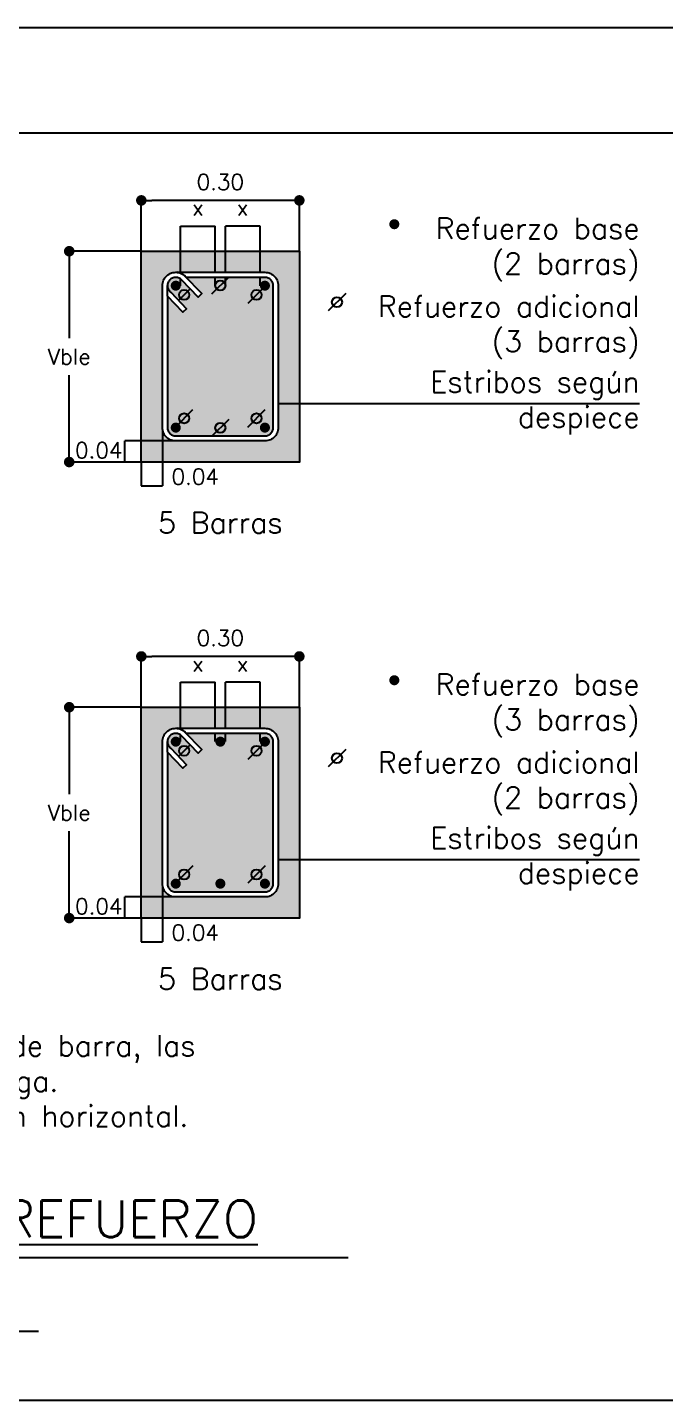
# Model space of a CAD drawing. Header units: millimetres. Extents: x -40 to 125, y -10 to 43.
# Drawn here: x 72.699 to 73.909, y -9.584 to -6.979 of the extents above; entities that cross this region are included whole.
import ezdxf
from ezdxf.enums import TextEntityAlignment as Align

# ---------------------------------------------------------------- set-up
doc = ezdxf.new("R2010")
doc.units = ezdxf.units.MM
doc.header["$LTSCALE"] = 0.01
doc.header["$PDMODE"] = 3
for name, color, linetype in [('FC_BORDES', 4, 'Continuous'), ('FC_COTAS', 1, 'Continuous'), ('FC_COTAS @ 20', 1, 'Continuous'), ('FC_HATCH 254', 254, 'Continuous'), ('FC_R-200', 5, 'Continuous'), ('FC_R-80', 11, 'Continuous'), ('FC_R-80 @ 20', 11, 'Continuous'), ('FC_REFUERZO 2', 1, 'Continuous')]:
    doc.layers.add(name, color=color, linetype=linetype)
doc.layers.add('FC_HOJA', color=230, linetype='Continuous', plot=False)
doc.styles.add('FC_TEXT', font='romans.shx', dxfattribs={"height": 0.002})
doc.styles.add('FC_TEXT1', font='romans.shx')
doc.dimstyles.new('FC_COTAS', dxfattribs={"dimtxt": 0.0015, "dimasz": 0.001, "dimexe": 0, "dimexo": 0, "dimgap": 0.001, "dimtad": 1, "dimtih": 1, "dimtoh": 1, "dimzin": 0, "dimdsep": 46, "dimtxsty": 'FC_TEXT1', "dimblk": 'DOT', "dimcen": 0.09, "dimclrd": 256, "dimclre": 256, "dimclrt": 256, "dimadec": 0, "dimazin": 0, "dimtfac": 1, "dimtix": 1, "dimtmove": 2, "dimatfit": 3, "dimfxl": 1.002, "dimtolj": 1, "dimtzin": 0, "dimlwd": -1, "dimarcsym": 0})
doc.dimstyles.new('FC_COTAS$7', dxfattribs={"dimtxt": 0.002, "dimasz": 0.002, "dimexe": 0, "dimexo": 0, "dimgap": 0.000375, "dimtad": 2, "dimtih": 1, "dimtoh": 1, "dimzin": 0, "dimdsep": 46, "dimtxsty": 'FC_TEXT1', "dimblk": 'DOT', "dimcen": 0.09, "dimclrd": 256, "dimclre": 256, "dimclrt": 11, "dimadec": 0, "dimazin": 0, "dimtfac": 1, "dimtix": 1, "dimtmove": 2, "dimatfit": 3, "dimfxl": 1.002, "dimtolj": 1, "dimtzin": 0, "dimlwd": -1, "dimarcsym": 0})

# ---------------------------------------------------------------- blocks, each defined once
blk = doc.blocks.new('*U88')
at = {"layer": 'FC_R-200', "color": 4, "ltscale": 1.5}
for points in [[(-0.06706, 0), (0.06706, 0)], [(-0.03769, -0.007), (0.03769, -0.007)]]:
    blk.add_lwpolyline(points, dxfattribs=at)
at = {"layer": 'FC_R-200', "ltscale": 1.5, "style": 'FC_TEXT1'}
for tag, p in [('%%UTÍTULO', (0, 0.00366)), ('%%UTÍTULO1', (0, -0.00334))]:
    blk.add_attdef(tag, text='', height=0.0035, dxfattribs=at).set_placement(p, align=Align.MIDDLE_CENTER)
at = {"layer": 'FC_R-80', "ltscale": 1.5, "style": 'FC_TEXT1'}
blk.add_attdef('ESCALA', text='', height=0.002, dxfattribs=at).set_placement((-0.03717, -0.0087), align=Align.MIDDLE_LEFT)
blk = doc.blocks.new('_Dot')
at = {"color": 0, "linetype": 'ByBlock', "lineweight": -2}
blk.add_line((-0.5, 0), (-1, 0), dxfattribs=at)
at = {"color": 0, "linetype": 'ByBlock', "const_width": 0.5}
blk.add_lwpolyline([(-0.25, 0, 1), (0.25, 0, 1)], format="xyb", close=True, dxfattribs=at)
blk = doc.blocks.new('*D308')
at = {"layer": 'Defpoints', "color": 0, "transparency": 16777216}
for p in [(72.9151, -8.172), (72.9151, -8.2684), (73.2151, -8.2684)]:
    blk.add_point(p, dxfattribs=at)
at = {"layer": 'FC_COTAS', "lineweight": -2, "transparency": 16777216}
for p, q in [((72.9151, -8.2684), (72.9151, -8.172)), ((73.2151, -8.2684), (73.2151, -8.172))]:
    blk.add_line(p, q, dxfattribs=at)
at = {"layer": 'FC_COTAS', "transparency": 16777216}
blk.add_line((73.1951, -8.172), (72.9351, -8.172), dxfattribs=at)
at = {"layer": 'FC_COTAS', "transparency": 16777216, "xscale": 0.02, "yscale": 0.02, "zscale": 0.02, "rotation": 180}
blk.add_blockref('_Dot', (72.9151, -8.172), dxfattribs=at)
at = {"layer": 'FC_COTAS', "transparency": 16777216, "xscale": 0.02, "yscale": 0.02, "zscale": 0.02}
blk.add_blockref('_Dot', (73.2151, -8.172), dxfattribs=at)
at = {"layer": 'FC_COTAS', "transparency": 16777216, "insert": (73.0651, -8.137), "char_height": 0.03, "attachment_point": 5, "style": 'FC_TEXT1'}
blk.add_mtext('\\A1;0.30 ', dxfattribs=at)
blk = doc.blocks.new('*D319')
at = {"layer": 'Defpoints', "color": 0, "transparency": 16777216}
for p in [(72.9151, -7.3068), (72.9151, -7.4032), (73.2151, -7.4032)]:
    blk.add_point(p, dxfattribs=at)
at = {"layer": 'FC_COTAS', "lineweight": -2, "transparency": 16777216}
for p, q in [((72.9151, -7.4032), (72.9151, -7.3068)), ((73.2151, -7.4032), (73.2151, -7.3068))]:
    blk.add_line(p, q, dxfattribs=at)
at = {"layer": 'FC_COTAS', "transparency": 16777216}
blk.add_line((73.1951, -7.3068), (72.9351, -7.3068), dxfattribs=at)
at = {"layer": 'FC_COTAS', "transparency": 16777216, "xscale": 0.02, "yscale": 0.02, "zscale": 0.02, "rotation": 180}
blk.add_blockref('_Dot', (72.9151, -7.3068), dxfattribs=at)
at = {"layer": 'FC_COTAS', "transparency": 16777216, "xscale": 0.02, "yscale": 0.02, "zscale": 0.02}
blk.add_blockref('_Dot', (73.2151, -7.3068), dxfattribs=at)
at = {"layer": 'FC_COTAS', "transparency": 16777216, "insert": (73.0651, -7.2718), "char_height": 0.03, "attachment_point": 5, "style": 'FC_TEXT1'}
blk.add_mtext('\\A1;0.30 ', dxfattribs=at)
blk = doc.blocks.new('*D321')
at = {"layer": 'Defpoints', "color": 0, "transparency": 16777216}
for p in [(72.7782, -7.4032), (72.9151, -7.4032), (72.9151, -7.8032)]:
    blk.add_point(p, dxfattribs=at)
at = {"layer": 'FC_COTAS', "lineweight": -2, "transparency": 16777216}
for p, q in [((72.9151, -7.4032), (72.7782, -7.4032)), ((72.9151, -7.8032), (72.7782, -7.8032))]:
    blk.add_line(p, q, dxfattribs=at)
at = {"layer": 'FC_COTAS', "transparency": 16777216}
for p, q in [((72.7782, -7.4232), (72.7782, -7.5682)), ((72.7782, -7.7832), (72.7782, -7.6382))]:
    blk.add_line(p, q, dxfattribs=at)
at = {"layer": 'FC_COTAS', "transparency": 16777216, "xscale": 0.02, "yscale": 0.02, "zscale": 0.02}
for p, rotation in [((72.7782, -7.4032), 90), ((72.7782, -7.8032), 270)]:
    blk.add_blockref('_Dot', p, dxfattribs=dict(at, rotation=rotation))
at = {"layer": 'FC_COTAS', "transparency": 16777216, "insert": (72.7782, -7.6032), "char_height": 0.03, "attachment_point": 5, "style": 'FC_TEXT1'}
blk.add_mtext('\\A1;Vble', dxfattribs=at)
blk = doc.blocks.new('*D325')
at = {"layer": 'Defpoints', "color": 0, "transparency": 16777216}
for p in [(72.8836, -7.7632), (72.9804, -7.7632), (72.9151, -7.8032)]:
    blk.add_point(p, dxfattribs=at)
at = {"layer": 'FC_COTAS', "lineweight": -2, "transparency": 16777216}
for p, q in [((72.9804, -7.7632), (72.8836, -7.7632)), ((72.9151, -7.8032), (72.8836, -7.8032))]:
    blk.add_line(p, q, dxfattribs=at)
at = {"layer": 'FC_COTAS', "transparency": 16777216}
blk.add_line((72.8836, -7.8032), (72.8836, -7.7632), dxfattribs=at)
at = {"layer": 'FC_COTAS', "transparency": 16777216, "insert": (72.8343, -7.7808), "char_height": 0.03, "attachment_point": 5, "style": 'FC_TEXT1'}
blk.add_mtext('\\A1;0.04', dxfattribs=at)
blk = doc.blocks.new('*D329')
at = {"layer": 'Defpoints', "color": 0, "transparency": 16777216}
for p in [(73.0556, -7.3555), (72.9896, -7.4686), (73.0556, -7.4683)]:
    blk.add_point(p, dxfattribs=at)
at = {"layer": 'FC_COTAS', "lineweight": -2, "transparency": 16777216}
for p, q in [((72.9896, -7.4686), (72.9896, -7.3555)), ((73.0556, -7.4683), (73.0556, -7.3555))]:
    blk.add_line(p, q, dxfattribs=at)
at = {"layer": 'FC_COTAS', "transparency": 16777216}
blk.add_line((72.9896, -7.3555), (73.0556, -7.3555), dxfattribs=at)
at = {"layer": 'FC_COTAS', "transparency": 16777216, "insert": (73.0226, -7.3205), "char_height": 0.03, "attachment_point": 5, "style": 'FC_TEXT1'}
blk.add_mtext('\\A1;x', dxfattribs=at)
blk = doc.blocks.new('*D334')
at = {"layer": 'Defpoints', "color": 0, "transparency": 16777216}
for p in [(73.0746, -7.3555), (73.0746, -7.4683), (73.1406, -7.4686)]:
    blk.add_point(p, dxfattribs=at)
at = {"layer": 'FC_COTAS', "lineweight": -2, "transparency": 16777216}
for p, q in [((73.0746, -7.4683), (73.0746, -7.3555)), ((73.1406, -7.4686), (73.1406, -7.3555))]:
    blk.add_line(p, q, dxfattribs=at)
at = {"layer": 'FC_COTAS', "transparency": 16777216}
blk.add_line((73.1406, -7.3555), (73.0746, -7.3555), dxfattribs=at)
at = {"layer": 'FC_COTAS', "transparency": 16777216, "insert": (73.1076, -7.3205), "char_height": 0.03, "attachment_point": 5, "style": 'FC_TEXT1'}
blk.add_mtext('\\A1;x', dxfattribs=at)
blk = doc.blocks.new('*D345')
at = {"layer": 'Defpoints', "color": 0, "transparency": 16777216}
for p in [(72.9551, -8.6031), (72.9151, -8.6684), (72.9551, -8.7133)]:
    blk.add_point(p, dxfattribs=at)
at = {"layer": 'FC_COTAS', "lineweight": -2, "transparency": 16777216}
for p, q in [((72.9551, -8.6031), (72.9551, -8.7133)), ((72.9151, -8.6684), (72.9151, -8.7133))]:
    blk.add_line(p, q, dxfattribs=at)
at = {"layer": 'FC_COTAS', "transparency": 16777216}
blk.add_line((72.9151, -8.7133), (72.9551, -8.7133), dxfattribs=at)
at = {"layer": 'FC_COTAS', "transparency": 16777216, "insert": (73.0175, -8.6961), "char_height": 0.03, "attachment_point": 5, "style": 'FC_TEXT1'}
blk.add_mtext('\\A1;0.04', dxfattribs=at)
blk = doc.blocks.new('*D346')
at = {"layer": 'Defpoints', "color": 0, "transparency": 16777216}
for p in [(73.0746, -8.2207), (73.0746, -8.3334), (73.1406, -8.3337)]:
    blk.add_point(p, dxfattribs=at)
at = {"layer": 'FC_COTAS', "lineweight": -2, "transparency": 16777216}
for p, q in [((73.0746, -8.3334), (73.0746, -8.2207)), ((73.1406, -8.3337), (73.1406, -8.2207))]:
    blk.add_line(p, q, dxfattribs=at)
at = {"layer": 'FC_COTAS', "transparency": 16777216}
blk.add_line((73.1406, -8.2207), (73.0746, -8.2207), dxfattribs=at)
at = {"layer": 'FC_COTAS', "transparency": 16777216, "insert": (73.1076, -8.1857), "char_height": 0.03, "attachment_point": 5, "style": 'FC_TEXT1'}
blk.add_mtext('\\A1;x', dxfattribs=at)
blk = doc.blocks.new('*D347')
at = {"layer": 'Defpoints', "color": 0, "transparency": 16777216}
for p in [(72.7782, -8.2684), (72.9151, -8.2684), (72.9151, -8.6684)]:
    blk.add_point(p, dxfattribs=at)
at = {"layer": 'FC_COTAS', "lineweight": -2, "transparency": 16777216}
for p, q in [((72.9151, -8.2684), (72.7782, -8.2684)), ((72.9151, -8.6684), (72.7782, -8.6684))]:
    blk.add_line(p, q, dxfattribs=at)
at = {"layer": 'FC_COTAS', "transparency": 16777216}
for p, q in [((72.7782, -8.2884), (72.7782, -8.4334)), ((72.7782, -8.6484), (72.7782, -8.5034))]:
    blk.add_line(p, q, dxfattribs=at)
at = {"layer": 'FC_COTAS', "transparency": 16777216, "xscale": 0.02, "yscale": 0.02, "zscale": 0.02}
for p, rotation in [((72.7782, -8.2684), 90), ((72.7782, -8.6684), 270)]:
    blk.add_blockref('_Dot', p, dxfattribs=dict(at, rotation=rotation))
at = {"layer": 'FC_COTAS', "transparency": 16777216, "insert": (72.7782, -8.4684), "char_height": 0.03, "attachment_point": 5, "style": 'FC_TEXT1'}
blk.add_mtext('\\A1;Vble', dxfattribs=at)
blk = doc.blocks.new('*D362')
at = {"layer": 'Defpoints', "color": 0, "transparency": 16777216}
for p in [(72.9551, -7.7379), (72.9151, -7.8032), (72.9551, -7.8481)]:
    blk.add_point(p, dxfattribs=at)
at = {"layer": 'FC_COTAS', "lineweight": -2, "transparency": 16777216}
for p, q in [((72.9551, -7.7379), (72.9551, -7.8481)), ((72.9151, -7.8032), (72.9151, -7.8481))]:
    blk.add_line(p, q, dxfattribs=at)
at = {"layer": 'FC_COTAS', "transparency": 16777216}
blk.add_line((72.9151, -7.8481), (72.9551, -7.8481), dxfattribs=at)
at = {"layer": 'FC_COTAS', "transparency": 16777216, "insert": (73.0175, -7.8309), "char_height": 0.03, "attachment_point": 5, "style": 'FC_TEXT1'}
blk.add_mtext('\\A1;0.04', dxfattribs=at)
blk = doc.blocks.new('*D367')
at = {"layer": 'Defpoints', "color": 0, "transparency": 16777216}
for p in [(73.0556, -8.2207), (72.9896, -8.3337), (73.0556, -8.3335)]:
    blk.add_point(p, dxfattribs=at)
at = {"layer": 'FC_COTAS', "lineweight": -2, "transparency": 16777216}
for p, q in [((72.9896, -8.3337), (72.9896, -8.2207)), ((73.0556, -8.3335), (73.0556, -8.2207))]:
    blk.add_line(p, q, dxfattribs=at)
at = {"layer": 'FC_COTAS', "transparency": 16777216}
blk.add_line((72.9896, -8.2207), (73.0556, -8.2207), dxfattribs=at)
at = {"layer": 'FC_COTAS', "transparency": 16777216, "insert": (73.0226, -8.1857), "char_height": 0.03, "attachment_point": 5, "style": 'FC_TEXT1'}
blk.add_mtext('\\A1;x', dxfattribs=at)
blk = doc.blocks.new('*D368')
at = {"layer": 'Defpoints', "color": 0, "transparency": 16777216}
for p in [(72.8836, -8.6284), (72.9804, -8.6284), (72.9151, -8.6684)]:
    blk.add_point(p, dxfattribs=at)
at = {"layer": 'FC_COTAS', "lineweight": -2, "transparency": 16777216}
for p, q in [((72.9804, -8.6284), (72.8836, -8.6284)), ((72.9151, -8.6684), (72.8836, -8.6684))]:
    blk.add_line(p, q, dxfattribs=at)
at = {"layer": 'FC_COTAS', "transparency": 16777216}
blk.add_line((72.8836, -8.6684), (72.8836, -8.6284), dxfattribs=at)
at = {"layer": 'FC_COTAS', "transparency": 16777216, "insert": (72.8343, -8.646), "char_height": 0.03, "attachment_point": 5, "style": 'FC_TEXT1'}
blk.add_mtext('\\A1;0.04', dxfattribs=at)
blk = doc.blocks.new('*U94')
at = {"color": 0, "ltscale": 1.5}
blk.add_lwpolyline([(-0.0648, -0.0096), (-0.0648, -0.0096)], dxfattribs=at)
blk.add_wipeout([(-0.0828, 0), (0.0847, 0), (0.0873, -0.0001), (0.0899, -0.0006), (0.0925, -0.0012), (0.095, -0.0022), (0.0973, -0.0034), (0.0996, -0.0048), (0.1016, -0.0065), (0.1035, -0.0084), (0.1052, -0.0104), (0.1066, -0.0127), (0.1078, -0.015), (0.1088, -0.0175), (0.1094, -0.0201), (0.1099, -0.0227), (0.11, -0.0253), (0.11, -0.2947), (0.1099, -0.2973), (0.1094, -0.2999), (0.1088, -0.3025), (0.1078, -0.305), (0.1066, -0.3073), (0.1052, -0.3096), (0.1035, -0.3116), (0.1016, -0.3135), (0.0996, -0.3152), (0.0973, -0.3166), (0.095, -0.3178), (0.0925, -0.3188), (0.0899, -0.3194), (0.0873, -0.3199), (0.0847, -0.32), (-0.0847, -0.32), (-0.0873, -0.3199), (-0.0899, -0.3194), (-0.0925, -0.3188), (-0.095, -0.3178), (-0.0973, -0.3166), (-0.0996, -0.3152), (-0.1016, -0.3135), (-0.1035, -0.3116), (-0.1052, -0.3096), (-0.1066, -0.3073), (-0.1078, -0.305), (-0.1088, -0.3025), (-0.1094, -0.2999), (-0.1099, -0.2973), (-0.11, -0.2947), (-0.11, -0.0253), (-0.1099, -0.0227), (-0.1094, -0.0201), (-0.1088, -0.0175), (-0.1078, -0.015), (-0.1066, -0.0127), (-0.1052, -0.0104), (-0.1035, -0.0084), (-0.1016, -0.0065), (-0.0996, -0.0048), (-0.0973, -0.0034), (-0.095, -0.0022), (-0.0925, -0.0012), (-0.0899, -0.0006), (-0.0873, -0.0001), (-0.0847, 0), (-0.082, -0.0001), (-0.0794, -0.0006), (-0.0768, -0.0012), (-0.0744, -0.0022), (-0.072, -0.0034), (-0.0698, -0.0048), (-0.0684, -0.006), (-0.035, -0.0403), (-0.0418, -0.047), (-0.073, -0.0148), (-0.0741, -0.0137), (-0.0754, -0.0126), (-0.0768, -0.0117), (-0.0783, -0.011), (-0.0798, -0.0104), (-0.0814, -0.01), (-0.083, -0.0097), (-0.0847, -0.0096), (-0.0863, -0.0097), (-0.0879, -0.01), (-0.0895, -0.0104), (-0.0911, -0.011), (-0.0925, -0.0117), (-0.0939, -0.0126), (-0.0952, -0.0137), (-0.0963, -0.0148), (-0.0974, -0.0161), (-0.0983, -0.0175), (-0.099, -0.0189), (-0.0996, -0.0205), (-0.1, -0.0221), (-0.1003, -0.0237), (-0.1004, -0.0253), (-0.1003, -0.027), (-0.1, -0.0286), (-0.0996, -0.0302), (-0.099, -0.0317), (-0.0983, -0.0332), (-0.0974, -0.0346), (-0.0963, -0.0359), (-0.0952, -0.037), (-0.0941, -0.0379), (-0.0645, -0.0691), (-0.0715, -0.0757), (-0.1004, -0.0452), (-0.1004, -0.2947), (-0.1003, -0.2963), (-0.1, -0.2979), (-0.0996, -0.2995), (-0.099, -0.3011), (-0.0983, -0.3025), (-0.0974, -0.3039), (-0.0963, -0.3052), (-0.0952, -0.3063), (-0.0939, -0.3074), (-0.0925, -0.3083), (-0.0911, -0.309), (-0.0895, -0.3096), (-0.0879, -0.31), (-0.0863, -0.3103), (-0.0847, -0.3104), (0.0847, -0.3104), (0.0863, -0.3103), (0.0879, -0.31), (0.0895, -0.3096), (0.0911, -0.309), (0.0925, -0.3083), (0.0939, -0.3074), (0.0952, -0.3063), (0.0963, -0.3052), (0.0974, -0.3039), (0.0983, -0.3025), (0.099, -0.3011), (0.0996, -0.2995), (0.1, -0.2979), (0.1003, -0.2963), (0.1004, -0.2947), (0.1004, -0.0253), (0.1003, -0.0237), (0.1, -0.0221), (0.0996, -0.0205), (0.099, -0.0189), (0.0983, -0.0175), (0.0974, -0.0161), (0.0963, -0.0148), (0.0952, -0.0137), (0.0939, -0.0126), (0.0925, -0.0117), (0.0911, -0.011), (0.0895, -0.0104), (0.0879, -0.01), (0.0863, -0.0097), (0.0857, -0.0097), (-0.0646, -0.0097), (-0.0683, -0.0059), (-0.0697, -0.0048), (-0.0719, -0.0033), (-0.0743, -0.0021), (-0.0768, -0.0011), (-0.0794, -0.0005), (-0.082, 0)], dxfattribs=at)
blk.add_lwpolyline([(-0.0828, 0), (0.0847, 0), (0.0873, -0.0001), (0.0899, -0.0006), (0.0925, -0.0012), (0.095, -0.0022), (0.0973, -0.0034), (0.0996, -0.0048), (0.1016, -0.0065), (0.1035, -0.0084), (0.1052, -0.0104), (0.1066, -0.0127), (0.1078, -0.015), (0.1088, -0.0175), (0.1094, -0.0201), (0.1099, -0.0227), (0.11, -0.0253), (0.11, -0.2947), (0.1099, -0.2973), (0.1094, -0.2999), (0.1088, -0.3025), (0.1078, -0.305), (0.1066, -0.3073), (0.1052, -0.3096), (0.1035, -0.3116), (0.1016, -0.3135), (0.0996, -0.3152), (0.0973, -0.3166), (0.095, -0.3178), (0.0925, -0.3188), (0.0899, -0.3194), (0.0873, -0.3199), (0.0847, -0.32), (-0.0847, -0.32), (-0.0873, -0.3199), (-0.0899, -0.3194), (-0.0925, -0.3188), (-0.095, -0.3178), (-0.0973, -0.3166), (-0.0996, -0.3152), (-0.1016, -0.3135), (-0.1035, -0.3116), (-0.1052, -0.3096), (-0.1066, -0.3073), (-0.1078, -0.305), (-0.1088, -0.3025), (-0.1094, -0.2999), (-0.1099, -0.2973), (-0.11, -0.2947), (-0.11, -0.0253), (-0.1099, -0.0227), (-0.1094, -0.0201), (-0.1088, -0.0175), (-0.1078, -0.015), (-0.1066, -0.0127), (-0.1052, -0.0104), (-0.1035, -0.0084), (-0.1016, -0.0065), (-0.0996, -0.0048), (-0.0973, -0.0034), (-0.095, -0.0022), (-0.0925, -0.0012), (-0.0899, -0.0006), (-0.0873, -0.0001), (-0.0847, 0), (-0.082, -0.0001), (-0.0794, -0.0006), (-0.0768, -0.0012), (-0.0744, -0.0022), (-0.072, -0.0034), (-0.0698, -0.0048), (-0.0684, -0.006), (-0.035, -0.0403), (-0.0418, -0.047), (-0.073, -0.0148), (-0.0741, -0.0137), (-0.0754, -0.0126), (-0.0768, -0.0117), (-0.0783, -0.011), (-0.0798, -0.0104), (-0.0814, -0.01), (-0.083, -0.0097), (-0.0847, -0.0096), (-0.0863, -0.0097), (-0.0879, -0.01), (-0.0895, -0.0104), (-0.0911, -0.011), (-0.0925, -0.0117), (-0.0939, -0.0126), (-0.0952, -0.0137), (-0.0963, -0.0148), (-0.0974, -0.0161), (-0.0983, -0.0175), (-0.099, -0.0189), (-0.0996, -0.0205), (-0.1, -0.0221), (-0.1003, -0.0237), (-0.1004, -0.0253), (-0.1003, -0.027), (-0.1, -0.0286), (-0.0996, -0.0302), (-0.099, -0.0317), (-0.0983, -0.0332), (-0.0974, -0.0346), (-0.0963, -0.0359), (-0.0952, -0.037), (-0.0941, -0.0379), (-0.0645, -0.0691), (-0.0715, -0.0757), (-0.1004, -0.0452), (-0.1004, -0.2947), (-0.1003, -0.2963), (-0.1, -0.2979), (-0.0996, -0.2995), (-0.099, -0.3011), (-0.0983, -0.3025), (-0.0974, -0.3039), (-0.0963, -0.3052), (-0.0952, -0.3063), (-0.0939, -0.3074), (-0.0925, -0.3083), (-0.0911, -0.309), (-0.0895, -0.3096), (-0.0879, -0.31), (-0.0863, -0.3103), (-0.0847, -0.3104), (0.0847, -0.3104), (0.0863, -0.3103), (0.0879, -0.31), (0.0895, -0.3096), (0.0911, -0.309), (0.0925, -0.3083), (0.0939, -0.3074), (0.0952, -0.3063), (0.0963, -0.3052), (0.0974, -0.3039), (0.0983, -0.3025), (0.099, -0.3011), (0.0996, -0.2995), (0.1, -0.2979), (0.1003, -0.2963), (0.1004, -0.2947), (0.1004, -0.0253), (0.1003, -0.0237), (0.1, -0.0221), (0.0996, -0.0205), (0.099, -0.0189), (0.0983, -0.0175), (0.0974, -0.0161), (0.0963, -0.0148), (0.0952, -0.0137), (0.0939, -0.0126), (0.0925, -0.0117), (0.0911, -0.011), (0.0895, -0.0104), (0.0879, -0.01), (0.0863, -0.0097), (0.0857, -0.0097), (-0.0646, -0.0097), (-0.0683, -0.0059), (-0.0697, -0.0048), (-0.0719, -0.0033), (-0.0743, -0.0021), (-0.0768, -0.0011), (-0.0794, -0.0005), (-0.082, 0)], close=True, dxfattribs=at)
blk.add_lwpolyline([(-0.1004, -0.0452), (-0.1004, -0.0253)], dxfattribs=at)
blk = doc.blocks.new('*U97')
at = {"color": 0, "ltscale": 1.5}
blk.add_lwpolyline([(-0.0648, -0.0096), (-0.0648, -0.0096)], dxfattribs=at)
blk.add_wipeout([(-0.0828, 0), (0.0847, 0), (0.0873, -0.0001), (0.0899, -0.0006), (0.0925, -0.0012), (0.095, -0.0022), (0.0973, -0.0034), (0.0996, -0.0048), (0.1016, -0.0065), (0.1035, -0.0084), (0.1052, -0.0104), (0.1066, -0.0127), (0.1078, -0.015), (0.1088, -0.0175), (0.1094, -0.0201), (0.1099, -0.0227), (0.11, -0.0253), (0.11, -0.2947), (0.1099, -0.2973), (0.1094, -0.2999), (0.1088, -0.3025), (0.1078, -0.305), (0.1066, -0.3073), (0.1052, -0.3096), (0.1035, -0.3116), (0.1016, -0.3135), (0.0996, -0.3152), (0.0973, -0.3166), (0.095, -0.3178), (0.0925, -0.3188), (0.0899, -0.3194), (0.0873, -0.3199), (0.0847, -0.32), (-0.0847, -0.32), (-0.0873, -0.3199), (-0.0899, -0.3194), (-0.0925, -0.3188), (-0.095, -0.3178), (-0.0973, -0.3166), (-0.0996, -0.3152), (-0.1016, -0.3135), (-0.1035, -0.3116), (-0.1052, -0.3096), (-0.1066, -0.3073), (-0.1078, -0.305), (-0.1088, -0.3025), (-0.1094, -0.2999), (-0.1099, -0.2973), (-0.11, -0.2947), (-0.11, -0.0253), (-0.1099, -0.0227), (-0.1094, -0.0201), (-0.1088, -0.0175), (-0.1078, -0.015), (-0.1066, -0.0127), (-0.1052, -0.0104), (-0.1035, -0.0084), (-0.1016, -0.0065), (-0.0996, -0.0048), (-0.0973, -0.0034), (-0.095, -0.0022), (-0.0925, -0.0012), (-0.0899, -0.0006), (-0.0873, -0.0001), (-0.0847, 0), (-0.082, -0.0001), (-0.0794, -0.0006), (-0.0768, -0.0012), (-0.0744, -0.0022), (-0.072, -0.0034), (-0.0698, -0.0048), (-0.0684, -0.006), (-0.035, -0.0403), (-0.0418, -0.047), (-0.073, -0.0148), (-0.0741, -0.0137), (-0.0754, -0.0126), (-0.0768, -0.0117), (-0.0783, -0.011), (-0.0798, -0.0104), (-0.0814, -0.01), (-0.083, -0.0097), (-0.0847, -0.0096), (-0.0863, -0.0097), (-0.0879, -0.01), (-0.0895, -0.0104), (-0.0911, -0.011), (-0.0925, -0.0117), (-0.0939, -0.0126), (-0.0952, -0.0137), (-0.0963, -0.0148), (-0.0974, -0.0161), (-0.0983, -0.0175), (-0.099, -0.0189), (-0.0996, -0.0205), (-0.1, -0.0221), (-0.1003, -0.0237), (-0.1004, -0.0253), (-0.1003, -0.027), (-0.1, -0.0286), (-0.0996, -0.0302), (-0.099, -0.0317), (-0.0983, -0.0332), (-0.0974, -0.0346), (-0.0963, -0.0359), (-0.0952, -0.037), (-0.0941, -0.0379), (-0.0645, -0.0691), (-0.0715, -0.0757), (-0.1004, -0.0452), (-0.1004, -0.2947), (-0.1003, -0.2963), (-0.1, -0.2979), (-0.0996, -0.2995), (-0.099, -0.3011), (-0.0983, -0.3025), (-0.0974, -0.3039), (-0.0963, -0.3052), (-0.0952, -0.3063), (-0.0939, -0.3074), (-0.0925, -0.3083), (-0.0911, -0.309), (-0.0895, -0.3096), (-0.0879, -0.31), (-0.0863, -0.3103), (-0.0847, -0.3104), (0.0847, -0.3104), (0.0863, -0.3103), (0.0879, -0.31), (0.0895, -0.3096), (0.0911, -0.309), (0.0925, -0.3083), (0.0939, -0.3074), (0.0952, -0.3063), (0.0963, -0.3052), (0.0974, -0.3039), (0.0983, -0.3025), (0.099, -0.3011), (0.0996, -0.2995), (0.1, -0.2979), (0.1003, -0.2963), (0.1004, -0.2947), (0.1004, -0.0253), (0.1003, -0.0237), (0.1, -0.0221), (0.0996, -0.0205), (0.099, -0.0189), (0.0983, -0.0175), (0.0974, -0.0161), (0.0963, -0.0148), (0.0952, -0.0137), (0.0939, -0.0126), (0.0925, -0.0117), (0.0911, -0.011), (0.0895, -0.0104), (0.0879, -0.01), (0.0863, -0.0097), (0.0857, -0.0097), (-0.0646, -0.0097), (-0.0683, -0.0059), (-0.0697, -0.0048), (-0.0719, -0.0033), (-0.0743, -0.0021), (-0.0768, -0.0011), (-0.0794, -0.0005), (-0.082, 0)], dxfattribs=at)
blk.add_lwpolyline([(-0.0828, 0), (0.0847, 0), (0.0873, -0.0001), (0.0899, -0.0006), (0.0925, -0.0012), (0.095, -0.0022), (0.0973, -0.0034), (0.0996, -0.0048), (0.1016, -0.0065), (0.1035, -0.0084), (0.1052, -0.0104), (0.1066, -0.0127), (0.1078, -0.015), (0.1088, -0.0175), (0.1094, -0.0201), (0.1099, -0.0227), (0.11, -0.0253), (0.11, -0.2947), (0.1099, -0.2973), (0.1094, -0.2999), (0.1088, -0.3025), (0.1078, -0.305), (0.1066, -0.3073), (0.1052, -0.3096), (0.1035, -0.3116), (0.1016, -0.3135), (0.0996, -0.3152), (0.0973, -0.3166), (0.095, -0.3178), (0.0925, -0.3188), (0.0899, -0.3194), (0.0873, -0.3199), (0.0847, -0.32), (-0.0847, -0.32), (-0.0873, -0.3199), (-0.0899, -0.3194), (-0.0925, -0.3188), (-0.095, -0.3178), (-0.0973, -0.3166), (-0.0996, -0.3152), (-0.1016, -0.3135), (-0.1035, -0.3116), (-0.1052, -0.3096), (-0.1066, -0.3073), (-0.1078, -0.305), (-0.1088, -0.3025), (-0.1094, -0.2999), (-0.1099, -0.2973), (-0.11, -0.2947), (-0.11, -0.0253), (-0.1099, -0.0227), (-0.1094, -0.0201), (-0.1088, -0.0175), (-0.1078, -0.015), (-0.1066, -0.0127), (-0.1052, -0.0104), (-0.1035, -0.0084), (-0.1016, -0.0065), (-0.0996, -0.0048), (-0.0973, -0.0034), (-0.095, -0.0022), (-0.0925, -0.0012), (-0.0899, -0.0006), (-0.0873, -0.0001), (-0.0847, 0), (-0.082, -0.0001), (-0.0794, -0.0006), (-0.0768, -0.0012), (-0.0744, -0.0022), (-0.072, -0.0034), (-0.0698, -0.0048), (-0.0684, -0.006), (-0.035, -0.0403), (-0.0418, -0.047), (-0.073, -0.0148), (-0.0741, -0.0137), (-0.0754, -0.0126), (-0.0768, -0.0117), (-0.0783, -0.011), (-0.0798, -0.0104), (-0.0814, -0.01), (-0.083, -0.0097), (-0.0847, -0.0096), (-0.0863, -0.0097), (-0.0879, -0.01), (-0.0895, -0.0104), (-0.0911, -0.011), (-0.0925, -0.0117), (-0.0939, -0.0126), (-0.0952, -0.0137), (-0.0963, -0.0148), (-0.0974, -0.0161), (-0.0983, -0.0175), (-0.099, -0.0189), (-0.0996, -0.0205), (-0.1, -0.0221), (-0.1003, -0.0237), (-0.1004, -0.0253), (-0.1003, -0.027), (-0.1, -0.0286), (-0.0996, -0.0302), (-0.099, -0.0317), (-0.0983, -0.0332), (-0.0974, -0.0346), (-0.0963, -0.0359), (-0.0952, -0.037), (-0.0941, -0.0379), (-0.0645, -0.0691), (-0.0715, -0.0757), (-0.1004, -0.0452), (-0.1004, -0.2947), (-0.1003, -0.2963), (-0.1, -0.2979), (-0.0996, -0.2995), (-0.099, -0.3011), (-0.0983, -0.3025), (-0.0974, -0.3039), (-0.0963, -0.3052), (-0.0952, -0.3063), (-0.0939, -0.3074), (-0.0925, -0.3083), (-0.0911, -0.309), (-0.0895, -0.3096), (-0.0879, -0.31), (-0.0863, -0.3103), (-0.0847, -0.3104), (0.0847, -0.3104), (0.0863, -0.3103), (0.0879, -0.31), (0.0895, -0.3096), (0.0911, -0.309), (0.0925, -0.3083), (0.0939, -0.3074), (0.0952, -0.3063), (0.0963, -0.3052), (0.0974, -0.3039), (0.0983, -0.3025), (0.099, -0.3011), (0.0996, -0.2995), (0.1, -0.2979), (0.1003, -0.2963), (0.1004, -0.2947), (0.1004, -0.0253), (0.1003, -0.0237), (0.1, -0.0221), (0.0996, -0.0205), (0.099, -0.0189), (0.0983, -0.0175), (0.0974, -0.0161), (0.0963, -0.0148), (0.0952, -0.0137), (0.0939, -0.0126), (0.0925, -0.0117), (0.0911, -0.011), (0.0895, -0.0104), (0.0879, -0.01), (0.0863, -0.0097), (0.0857, -0.0097), (-0.0646, -0.0097), (-0.0683, -0.0059), (-0.0697, -0.0048), (-0.0719, -0.0033), (-0.0743, -0.0021), (-0.0768, -0.0011), (-0.0794, -0.0005), (-0.082, 0)], close=True, dxfattribs=at)
blk.add_lwpolyline([(-0.1004, -0.0452), (-0.1004, -0.0253)], dxfattribs=at)

msp = doc.modelspace()

# ---------------------------------------------------------------- hatches: boundary and pattern name
at = {"layer": 'FC_HATCH 254'}
h = msp.add_hatch(color=256, dxfattribs=at)
h.dxf.hatch_style = 1
h.paths.add_polyline_path([(72.9151, -7.8032), (72.9151, -7.4032), (73.2151, -7.4032), (73.2151, -7.8032)])
h = msp.add_hatch(color=256, dxfattribs=at)
h.dxf.hatch_style = 1
h.paths.add_polyline_path([(72.9151, -8.6684), (72.9151, -8.2684), (73.2151, -8.2684), (73.2151, -8.6684)])

# ---------------------------------------------------------------- linework, layer by layer
at = {"layer": 'FC_BORDES'}
for points in [[(72.9151, -7.8032), (72.9151, -7.4032), (73.2151, -7.4032), (73.2151, -7.8032)], [(72.9151, -8.6684), (72.9151, -8.2684), (73.2151, -8.2684), (73.2151, -8.6684)]]:
    msp.add_lwpolyline(points, close=True, dxfattribs=at)
at = {"layer": 'FC_HOJA', "ltscale": 0.6}
msp.add_lwpolyline([(68.8865, -6.9787), (75.5098, -6.9787), (75.5098, -9.5837), (68.8865, -9.5837)], close=True, dxfattribs=at)
msp.add_lwpolyline([(68.8865, -7.1787), (75.5098, -7.1787)], dxfattribs=at)
at = {"layer": 'FC_REFUERZO 2', "ltscale": 0.35}
for p, q in [((73.0131, -7.4695), (72.9799, -7.5026)), ((73.0817, -7.4517), (73.0485, -7.4848)), ((73.1503, -7.4695), (73.1172, -7.5026)), ((73.3032, -7.4833), (73.27, -7.5164)), ((72.9799, -7.7369), (73.0131, -7.7038)), ((73.1172, -7.7369), (73.1503, -7.7038)), ((73.0485, -7.7547), (73.0817, -7.7216)), ((73.0131, -8.3344), (72.9799, -8.3675)), ((73.1503, -8.3344), (73.1172, -8.3675)), ((73.3032, -8.3484), (73.27, -8.3816)), ((73.0131, -8.5693), (72.9799, -8.6024)), ((73.1503, -8.5693), (73.1172, -8.6024))]:
    msp.add_line(p, q, dxfattribs=at)
at = {"layer": 'FC_REFUERZO 2', "const_width": 0.0095}
for points in [[(73.3907, -7.352, 1), (73.4002, -7.352, 1)], [(72.9852, -7.4686, -1), (72.9757, -7.4686, -1)], [(73.145, -7.4686, 1), (73.1545, -7.4686, 1)], [(72.9852, -7.7379, 1), (72.9757, -7.7379, 1)], [(73.145, -7.7379, -1), (73.1545, -7.7379, -1)], [(73.3907, -8.2172, 1), (73.4002, -8.2172, 1)], [(72.9852, -8.3337, -1), (72.9757, -8.3337, -1)], [(73.0699, -8.3337, -1), (73.0604, -8.3337, -1)], [(73.145, -8.3337, 1), (73.1545, -8.3337, 1)], [(72.9852, -8.6031, 1), (72.9757, -8.6031, 1)], [(73.0699, -8.6031, 1), (73.0604, -8.6031, 1)], [(73.145, -8.6031, -1), (73.1545, -8.6031, -1)]]:
    msp.add_lwpolyline(points, format="xyb", close=True, dxfattribs=at)
at = {"layer": 'FC_REFUERZO 2'}
for centre in [(73.0651, -7.4682), (72.9965, -7.4861), (73.1337, -7.4861), (73.2866, -7.4998), (72.9965, -7.7203), (73.1337, -7.7203), (73.0651, -7.7382), (72.9965, -8.3509), (73.1337, -8.3509), (73.2866, -8.365), (72.9965, -8.5858), (73.1337, -8.5858)]:
    msp.add_circle(centre, 0.00954, dxfattribs=at)

# ---------------------------------------------------------------- block references
at = {"layer": 'FC_R-200', "xscale": 20, "yscale": 20, "zscale": 20}
msp.add_blockref('*U88', (71.9663, -9.3122), dxfattribs=at).add_auto_attribs({'%%UTÍTULO': '%%UDETALLE GENERAL DE COLOCACIÓN DE REFUERZO', '%%UTÍTULO1': '%%UEN VIGAS AÉREAS (30xVble)', 'ESCALA': 'ESC. 1:20'})

# ---------------------------------------------------------------- texts
at = {"layer": 'FC_COTAS @ 20', "color": 11, "char_height": 0.04, "attachment_point": 9, "style": 'FC_TEXT1'}
for insert in [(73.8611, -7.751), (73.8611, -8.6162)]:
    msp.add_mtext('Estribos según\\Pdespiece', dxfattribs=dict(at, insert=insert))
at = {"layer": 'FC_R-80 @ 20', "char_height": 0.04, "attachment_point": 9, "style": 'FC_TEXT1'}
for s, insert in [('Refuerzo base\\P(2 barras)', (73.8611, -7.4598)), ('Refuerzo adicional\\P(3 barras)', (73.8611, -7.6077)), ('Refuerzo base\\P(3 barras)', (73.8611, -8.325)), ('Refuerzo adicional\\P(2 barras)', (73.8611, -8.4729))]:
    msp.add_mtext(s, dxfattribs=dict(at, insert=insert))
at = {"layer": 'FC_R-80 @ 20', "char_height": 0.04}
for s, insert, width, attachment_point, style in [('5 Barras', (73.0651, -7.9384), 0.267067, 8, 'FC_TEXT1'), ('5 Barras', (73.0651, -8.8036), 0.267067, 8, 'FC_TEXT1'), ('NOTAS:\\P\\pi-0.12,l0.16,t0.16;-^IEn caso de existir refuerzo base o adicional en diferentes diámetros de barra, las barras de mayor diámetro deberán colocarse en las esquinas de la viga.\\P-^ILos paquetes de barras deberán preferiblemente colocarse en posición horizontal.\\P-^IEn cada capa de refuerzo no deben existir mas de 6 barras.', (70.5833, -9.1439), 2.766114, 7, 'FC_TEXT')]:
    msp.add_mtext(s, dxfattribs=dict(at, insert=insert, width=width, attachment_point=attachment_point, style=style))

# ---------------------------------------------------------------- dimensions: what is measured, and where the dimension line sits
at = {"layer": 'FC_COTAS @ 20'}
for base, p1, p2, text, picture, middle in [((72.9151, -7.3068), (73.2151, -7.4032), (72.9151, -7.4032), '<> ', '*D319', (73.0651, -7.2718)), ((73.0556, -7.3555), (72.9896, -7.4686), (73.0556, -7.4683), 'x', '*D329', (73.0226, -7.3205)), ((72.9151, -8.172), (73.2151, -8.2684), (72.9151, -8.2684), '<> ', '*D308', (73.0651, -8.137)), ((73.0556, -8.2207), (72.9896, -8.3337), (73.0556, -8.3335), 'x', '*D367', (73.0226, -8.1857))]:
    dim = msp.add_linear_dim(base=base, p1=p1, p2=p2, text=text, dimstyle='FC_COTAS', override={"dimscale": 20, "dimtix": 1, "dimtofl": 1, "dimtmove": 2, "dimatfit": 1}, dxfattribs=at)
    dim.commit()
    dim.dimension.update_dxf_attribs({"geometry": picture, "text_midpoint": middle})
for base, p1, p2, angle, text, picture, middle in [((73.0746, -7.3555), (73.1406, -7.4686), (73.0746, -7.4683), 180, 'x', '*D334', (73.1076, -7.3205)), ((72.7782, -7.4032), (72.9151, -7.8032), (72.9151, -7.4032), 90, 'Vble', '*D321', (72.7782, -7.6032)), ((73.0746, -8.2207), (73.1406, -8.3337), (73.0746, -8.3334), 180, 'x', '*D346', (73.1076, -8.1857)), ((72.7782, -8.2684), (72.9151, -8.6684), (72.9151, -8.2684), 90, 'Vble', '*D347', (72.7782, -8.4684))]:
    dim = msp.add_linear_dim(base=base, p1=p1, p2=p2, angle=angle, text=text, dimstyle='FC_COTAS', override={"dimscale": 20, "dimtix": 1, "dimtofl": 1, "dimtmove": 2, "dimatfit": 1}, dxfattribs=at)
    dim.commit()
    dim.dimension.update_dxf_attribs({"geometry": picture, "text_midpoint": middle})
for base, p1, p2, picture, middle in [((72.8836, -7.7632), (72.9151, -7.8032), (72.9804, -7.7632), '*D325', (72.8343, -7.7808)), ((72.8836, -8.6284), (72.9151, -8.6684), (72.9804, -8.6284), '*D368', (72.8343, -8.646))]:
    dim = msp.add_linear_dim(base=base, p1=p1, p2=p2, angle=90, dimstyle='FC_COTAS', override={"dimscale": 20, "dimtix": 1, "dimtofl": 1, "dimtmove": 2, "dimatfit": 1}, dxfattribs=at)
    dim.commit()
    dim.dimension.update_dxf_attribs({"geometry": picture, "text_midpoint": middle, "dimtype": 128})
for base, p1, p2, picture, middle in [((72.9551, -7.8481), (72.9151, -7.8032), (72.9551, -7.7379), '*D362', (73.0175, -7.8309)), ((72.9551, -8.7133), (72.9151, -8.6684), (72.9551, -8.6031), '*D345', (73.0175, -8.6961))]:
    dim = msp.add_linear_dim(base=base, p1=p1, p2=p2, dimstyle='FC_COTAS', override={"dimscale": 20, "dimtix": 1, "dimtofl": 1, "dimtmove": 2, "dimatfit": 1}, dxfattribs=at)
    dim.commit()
    dim.dimension.update_dxf_attribs({"geometry": picture, "text_midpoint": middle, "dimtype": 128})

# ---------------------------------------------------------------- leaders
at = {"layer": 'FC_COTAS @ 20', "annotation_type": 0, "has_hookline": 1, "hookline_direction": 0, "text_width": 0.4362}
for points in [[(73.1751, -7.6923), (73.4174, -7.6923)], [(73.1751, -8.5575), (73.4174, -8.5575)]]:
    msp.add_leader(points, dimstyle='FC_COTAS$7', override={"dimscale": 20, "dimgap": 0.000375, "dimtad": 1}, dxfattribs=at)

# ---------------------------------------------------------------- next in the draw order: block references
at = {"layer": 'FC_REFUERZO 2'}
for name, p in [('*U94', (73.0651, -7.4432)), ('*U97', (73.0651, -8.3084))]:
    msp.add_blockref(name, p, dxfattribs=at)

doc.saveas('drawing.dxf')
